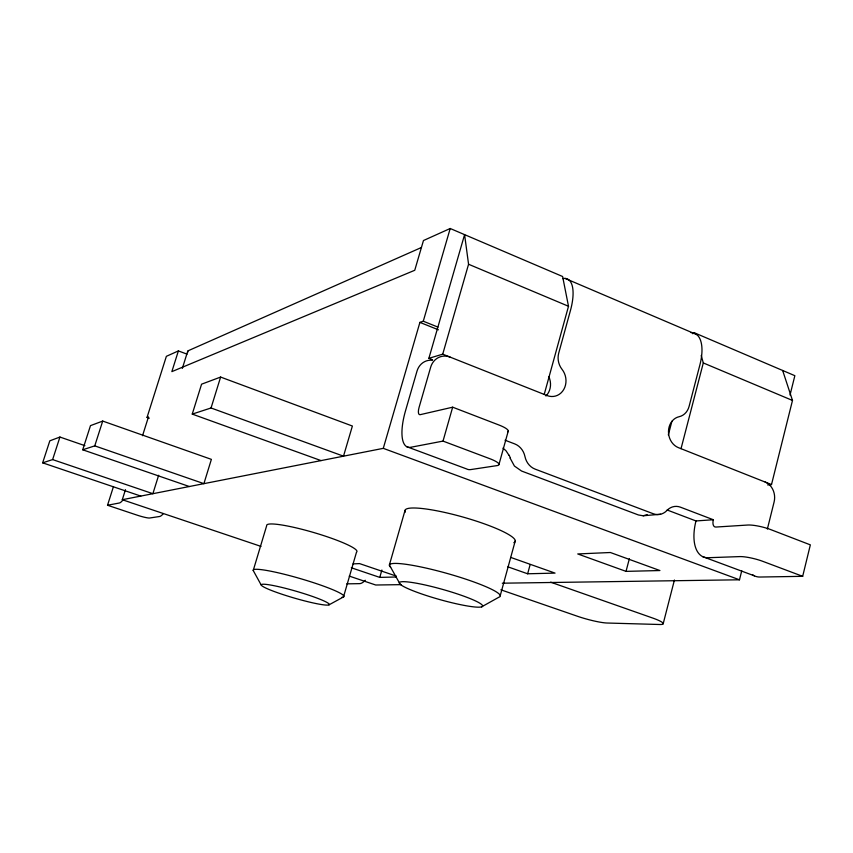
<?xml version="1.0" encoding="UTF-8"?>
<svg xmlns="http://www.w3.org/2000/svg" width="853" height="853" viewBox="0 0 853 853"><rect width="100%" height="100%" fill="white"/><g stroke="black" fill="none" stroke-linecap="round" stroke-linejoin="round"><path stroke-width="1.28" d="M752.463 574.666A39.696 21.57 -68.4 0 0 759.97 577.033L802.673 576.329L810.35 544.864L770.664 529.585A16.783 3.316 13.7 0 0 747.772 525.032L715.806 527.058A8.04 4.137 -68.6 0 1 713.321 519.733L680.459 507.183A16.164 13.851 85.2 0 0 666.95 510.467A16.228 13.979 84.1 0 1 653.345 513.773L535.151 469.139A16.708 14.81 81.2 0 1 524.958 456.547A16.836 15.034 81.3 0 0 514.722 443.901L505.051 440.212M767.657 484.941L771.507 484.568L792.49 400.441L782.649 370.479M767.369 529.063L774.108 501.959A15.791 13.221 84.3 0 0 765.184 482.052M502.31 583.196L739.487 579.795L741.747 570.785M790.027 395.035L794.857 375.693L694.971 333.033L692.487 333.651M663.186 623.756L674.424 580.029M681.025 448.678L703.298 362.941L701.219 355.456M626.027 571.371L659.913 570.54L610.375 552.509L577.737 553.949L626.027 571.371L629.354 558.694M668.325 434.923L671.897 421.275M507.866 566.829L527.644 573.781L530.086 564.782M500.221 595.671L515.297 540.717M544.214 394.427L568.503 306.27L562.617 276.511L450.203 228.497L423.461 240.535L414.75 270.273L171.848 371.631L178.384 350.914L187.052 354.155M499.026 464.235L508.303 430.872M432.258 360.243A16.804 15.205 75 0 0 417 371.13L405.559 410.634A43.226 15.162 -69.1 0 0 410.815 447.26L443.016 441.097L452.666 407.19L499.058 425.05A17.646 3.86 15.6 0 1 507.919 431.81M351.287 567.757L379.766 577.396L381.888 570.039M405.036 510.382L389.384 564.974L400.174 584.273M428.878 358.313L464.586 234.639L468.564 264.249L442.718 354.176L428.878 358.313L432.535 359.753M125.466 489.675L122.288 499.719L383.285 448.347L419.911 322.381L423.28 321.208L437.898 327.094M423.28 321.208L450.203 228.497M261.189 585.009L253.224 570.497L266.68 525.693A47.011 6.206 16.3 0 1 314.203 532.667A47.011 6.206 16.3 0 1 356.501 552.179L343.492 596.94L329.013 604.841A35.453 3.54 16.2 0 1 274.623 591.662A35.453 3.54 16.2 0 1 282.034 587.472A35.453 3.54 16.2 0 1 329.013 604.841M211.043 407.979L220.618 377.069L352.385 426.031L343.503 456.174L211.043 407.979L192.245 414.1L201.575 384.181L220.618 377.069M182.329 368.4L187.713 351.255M158.658 475.249L152.879 493.695L52.619 459.586L42.65 462.838L49.826 440.82L59.934 437.045L84.905 445.671M149.307 418.173L147.057 417.373L166.367 356.33L178.384 350.914M142.536 435.702L148.486 416.872L147.057 417.373M163.318 513.655A26.784 6.461 -70.7 0 1 159.511 516.513L149.648 518.006A10.673 1.237 16.9 0 1 137.12 515.148L107.531 505.253L113.481 486.519M94.758 445.863L102.712 421.073L211.384 459.362L203.899 483.651L94.758 445.863L82.709 449.787L90.482 425.636L102.712 421.073M52.619 459.586L59.934 437.045M481.572 606.867A43.226 5.278 15.7 0 0 428.185 585.68A43.226 5.278 15.7 0 0 412.916 590.724A43.226 5.278 15.7 0 0 481.572 606.867L498.866 597.228A57.567 7.485 15.7 0 0 445.021 572.853A57.567 7.485 15.7 0 0 390.631 567.245M420.828 247.765L188.182 350.754A11.249 2.346 17.7 0 0 187.991 351.969M647.235 514.647L643.162 515.777L638.428 514.967L521.588 471.048L514.412 466.037L510.147 458.189M452.666 407.19L420.198 414.675A8.647 3.028 -69.1 0 1 419.079 407.393L430.669 367.206A17.092 15.418 75.1 0 1 450.128 357.119M107.531 505.253L119.281 503.014A27.029 5.918 -70.7 0 0 122.896 500.05M643.162 515.777L660.595 514.242M667.121 509.987L695.984 520.948L713.321 519.733M353.067 563.886L359.55 563.598L396.293 576.095M379.766 577.396L396.219 576.991M527.644 573.781L555.047 573.109L510.702 557.404M346.744 583.857L359.571 583.644A25.601 8.967 -71.1 0 0 365.297 580.264M401.049 584.646L375.736 585.009L349.25 576.095M122.288 499.719L260.986 546.389M42.65 462.838L140.788 496.073M82.709 449.787L189.334 486.519M500.86 589.807L577.524 616.282A22.551 2.964 15.1 0 0 607.08 623.021L659.614 624.503A23.852 3.284 14.8 0 0 652.364 617.924L550.654 582.172M192.245 414.1L321.059 460.599M383.285 448.347L739.487 579.795M406.796 446.716L466.516 468.905A42.618 16.356 -69 0 0 470.824 469.566L497.16 465.589A17.71 3.529 15.6 0 0 489.675 458.647L443.016 441.097M702.659 556.625L754.404 575.85M802.673 576.329L762.785 561.338A16.836 3.039 13.9 0 0 739.86 556.593L708.011 557.723A40.219 20.696 -68.6 0 1 695.984 520.948M442.718 354.176L547.04 395.547A16.633 14.629 77.7 0 0 563.78 389.448A16.633 14.629 77.7 0 0 562.052 369.36A16.538 14.448 77 0 1 558.715 353.11L570.444 310.503A40.667 15.972 -67.2 0 0 562.777 278.622M771.507 484.568L678.38 447.633A16.09 13.733 81.5 0 1 668.485 431.277A16.09 13.733 81.5 0 1 679.127 416.712A16.1 13.744 80.1 0 0 689.117 406.316L699.908 364.828A39.409 18.265 -66.5 0 0 690.93 332.617M419.911 322.381L438.41 329.812M468.564 264.249L568.503 306.27M703.298 362.941L792.49 400.441M565.134 278.43L696.816 334.632M502.993 448.102L506.021 450.789L509.017 455.342M405.399 512.088A57.236 9.234 15.7 0 1 463.136 517.099A57.236 9.234 15.7 0 1 513.826 542.7M548.831 376.695A16.356 14.448 77.6 0 1 545.952 395.995M509.156 455.267A16.026 11.494 66.7 0 1 510.297 458.157M253.224 570.497A47.224 5.022 16.2 0 1 304.372 579.805A47.224 5.022 16.2 0 1 341.861 597.324"/></g></svg>
